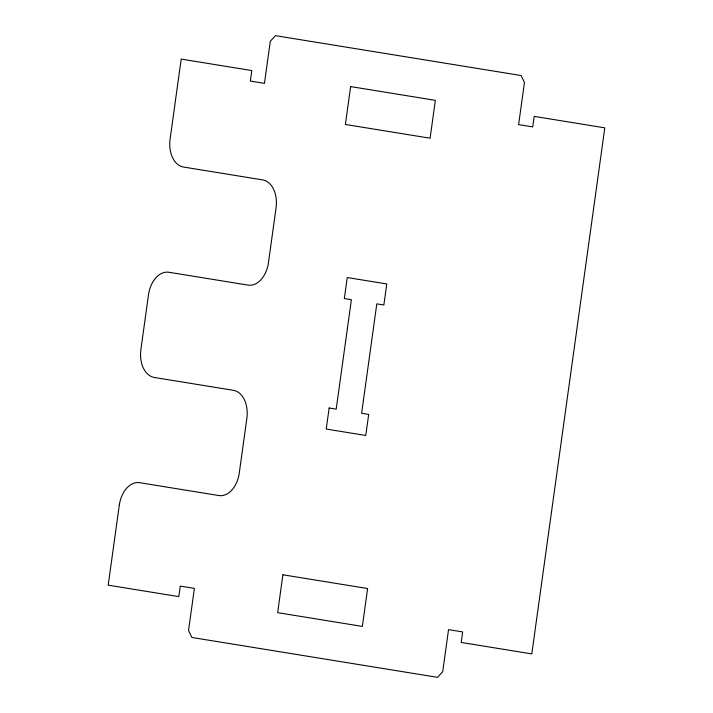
<?xml version="1.0" encoding="UTF-8"?>
<svg xmlns="http://www.w3.org/2000/svg" width="713" height="713" viewBox="0 0 713 713"><rect width="100%" height="100%" fill="white"/><g stroke="black" fill="none" stroke-linecap="round" stroke-linejoin="round"><path stroke-width="1.07" d="M119.294 505.196L108.198 585.159L178.803 596.621L180.264 586.095L194.382 588.394L188.544 630.479L191.904 637.475L437.586 677.35L442.702 671.726L448.539 629.641L462.657 631.932L461.204 642.449L531.8 653.91L604.802 127.841L534.197 116.379L532.736 126.905L518.618 124.606L524.456 82.521L521.096 75.525L275.414 35.65L270.298 41.274L264.461 83.359L250.343 81.068L251.796 70.551L181.2 59.09L170.104 139.053A25.499 17.157 -83.2 0 0 183.544 167.056L262.616 179.89A25.499 17.157 -83.2 0 1 276.056 207.893L268.462 262.598A25.499 17.157 -83.2 0 1 248.017 285.102L168.945 272.268A25.499 17.157 -83.2 0 0 148.5 294.772L140.907 349.486A25.499 17.157 -83.2 0 0 154.347 377.48L233.418 390.314A25.499 17.157 -83.2 0 1 246.858 418.317L239.265 473.031A25.499 17.157 -83.2 0 1 218.82 495.535L139.748 482.701A25.499 17.157 -83.2 0 0 119.294 505.196M282.901 574.785L277.642 612.663L362.364 626.415L367.614 588.537L282.901 574.785M350.636 86.585L345.386 124.463L430.099 138.215L435.358 100.337L350.636 86.585M329.139 408.005L326.224 429.048L365.76 435.465L368.674 414.422L361.616 413.273L376.803 303.854L383.861 304.995L386.776 283.952L347.24 277.535L344.326 298.578L351.384 299.727L336.197 409.146L329.139 408.005"/></g></svg>
